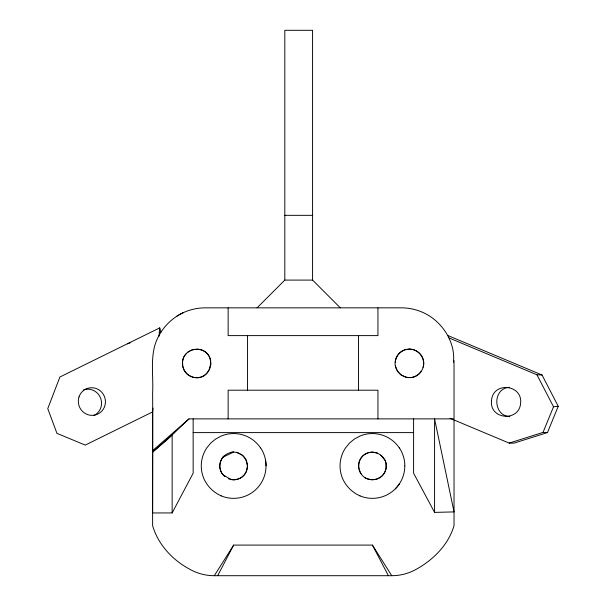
<?xml version="1.0" encoding="UTF-8"?>
<svg xmlns="http://www.w3.org/2000/svg" width="606" height="606" viewBox="0 0 606 606"><rect width="100%" height="100%" fill="white"/><g stroke="black" fill="none" stroke-linecap="round" stroke-linejoin="round"><path stroke-width="0.91" d="M193.147 418.882L193.147 473.21L172.149 512.926L152.614 512.956L152.727 450.538C152.704 431.427 152.818 412.315 152.614 393.196C153.5 377.409 150.583 361.161 154.75 345.678C159.045 331.217 169.695 318.923 183.391 312.613M152.977 408.156L152.667 411.891L85.249 445.084L56.956 433.366L47.76 408.633L59.926 376.993L159.719 327.869L160.976 332.043L159.204 332.656M159.014 336.269L159.719 327.869M423.026 367.266C426.359 357.691 416.769 347.344 406.974 349.283A14.226 14.226 0 0 0 396.172 357.881C390.075 373.872 411.429 384.961 421.102 371.599M395.279 362.494C395.544 357.002 399.127 352.094 404.225 350.116M453.455 362.252C455.409 344.238 444.819 325.998 429.843 316.211A52.73 52.73 0 0 0 401.369 307.84L205.275 307.848A52.73 52.73 0 0 0 176.8 316.218M450.016 418.291L509.161 443.092L543.021 432.411L553.513 406.777L536.946 374.796L448.849 337.86M509.161 443.092L513.926 443.16L547.476 432.578L558.24 406.285L542.037 375L447.486 335.36M217.652 575.7L233.658 545.089L372.425 545.089L391.756 575.7A49.965 49.965 0 0 0 416.784 568.989C433.623 559.535 448.493 544.567 454.03 525.652L454.03 419.837M152.614 412.209L152.614 525.652C158.075 544.476 172.301 559.755 189.284 568.996A49.987 49.987 0 0 0 214.312 575.7L233.658 545.089M186.042 353.896C179.384 360.684 182.512 373.394 191.428 376.515M257.065 307.848L284.82 280.093L284.82 30.3L312.575 30.3L312.575 280.093L340.33 307.848M454.03 360.517L454.03 418.882L189.004 418.882L168.006 438.858L152.674 452.053L172.149 434.911L172.149 512.926M152.727 450.538L189.004 418.882M187.557 352.283L192.163 349.798L198.056 349.094M378.53 478.339L380.129 477.483A13.953 13.953 0 0 0 386.03 468.65L386.03 463.234L385.234 460.628L380.697 455.091M222.978 457.182L233.658 452.061A13.87 13.87 0 0 0 230.947 452.326M127.351 343.799L130.01 342.875M377.735 478.763L375.122 479.558L371.061 479.687A13.264 13.264 0 0 1 367.115 478.763C357.229 474.915 355.737 460.166 364.706 454.402C372.463 449.076 384.257 454 386.03 463.234A13.877 13.877 0 0 1 380.129 477.483L376.424 479.157L372.425 479.823L367.115 478.763M404.944 349.798L409.77 349.079L413.906 349.798L416.784 351.079A14.332 14.332 0 0 1 423.738 364.07C423.208 372.478 415.034 379.242 406.709 377.341M558.24 406.285L553.513 406.777M509.434 387.34C492.186 388.264 492.89 415.981 509.873 416.663M434.585 512.388L454.03 511.911L434.585 418.882L434.585 512.388L413.595 473.21L413.595 418.882M284.82 215.335L312.575 215.335M284.82 280.093L312.575 280.093M193.147 432.608L413.595 432.608M214.312 575.7L391.756 575.7M240.158 453.765C231.954 449.023 220.493 455.121 219.91 464.59A13.226 13.226 0 0 0 220.039 468.65M547.476 432.578L543.021 432.411M536.946 374.796L542.037 375M192.163 376.94C211.168 383.265 218.668 352.389 198.874 349.298M377.735 453.114L372.425 452.061L368.41 452.727L364.706 454.402A13.877 13.877 0 0 0 358.805 468.643M228.348 478.763L233.658 479.823L237.666 479.157A13.226 13.226 0 0 0 246.869 469.953C248.574 464.173 246.248 457.189 240.824 454.235M405.944 377.265L400.892 374.879L397.491 371.13L395.339 365.812M236.355 452.334L242.415 455.265L245.831 459.439L247.528 465.938L246.468 471.256L245.195 473.657A13.877 13.877 0 0 1 230.947 479.558L222.978 474.71A13.287 13.287 0 0 1 220.44 461.931L222.114 458.234A13.87 13.87 0 0 1 223.841 456.129M360.025 495.867C352.207 492.496 345.875 486.156 342.504 478.339A32.459 32.459 0 0 1 340.663 459.621A32.27 32.27 0 0 1 345.496 447.955L349.526 443.039L354.427 439.017L360.025 436.017A32.398 32.398 0 0 1 399.324 447.948M221.258 495.867C213.441 492.496 207.116 486.156 203.737 478.339A32.459 32.459 0 0 1 201.275 465.938A32.27 32.27 0 0 1 206.737 447.955L210.759 443.039L215.66 439.017L221.258 436.017A32.398 32.398 0 0 1 260.557 447.948M372.425 545.089L388.416 575.7M359.1 469.408L360.237 472.453A13.264 13.264 0 0 0 361.062 473.862M377.947 307.848L377.947 335.61L228.129 335.61L228.129 307.848M377.947 418.882L377.947 390.203L228.129 390.203L228.129 418.882M358.517 335.61L358.517 390.203M247.551 335.61L247.551 390.203M399.346 483.936A32.466 32.466 0 0 1 359.949 495.882M399.354 447.842A32.466 32.466 0 0 1 404.831 465.878M404.793 465.938A32.398 32.398 0 0 1 395.317 488.853M265.398 459.621A32.398 32.398 0 0 1 256.55 488.853A32.466 32.466 0 0 1 221.182 495.882M366.297 478.399A13.264 13.264 0 0 1 364.706 477.49M260.595 447.842A32.466 32.466 0 0 1 266.064 465.878M224.894 476.627A13.226 13.226 0 0 1 220.236 469.521M83.567 389.832A13.877 13.529 69.6 0 1 100.505 397.839A13.877 13.529 69.6 0 1 94.066 415.466M491.511 400.475C489.216 419.897 519.493 422.071 520.63 403.058C522.508 384.295 492.966 381.416 491.511 400.475M183.406 357.881L182.55 361.274L182.709 366.501L183.883 369.796A14.052 14.052 0 0 0 196.299 377.659A13.983 13.983 0 0 0 207.002 373.228L209.418 369.796L210.956 364.07L210.547 359.888A13.84 13.84 0 0 0 206.267 352.753C199.063 346.405 187.148 349.018 183.406 357.881M79.007 396.945A13.877 13.529 69.6 0 0 94.597 415.14A13.877 13.529 69.6 0 0 102.028 392.544A13.877 13.529 69.6 0 0 79.007 396.945"/></g></svg>
